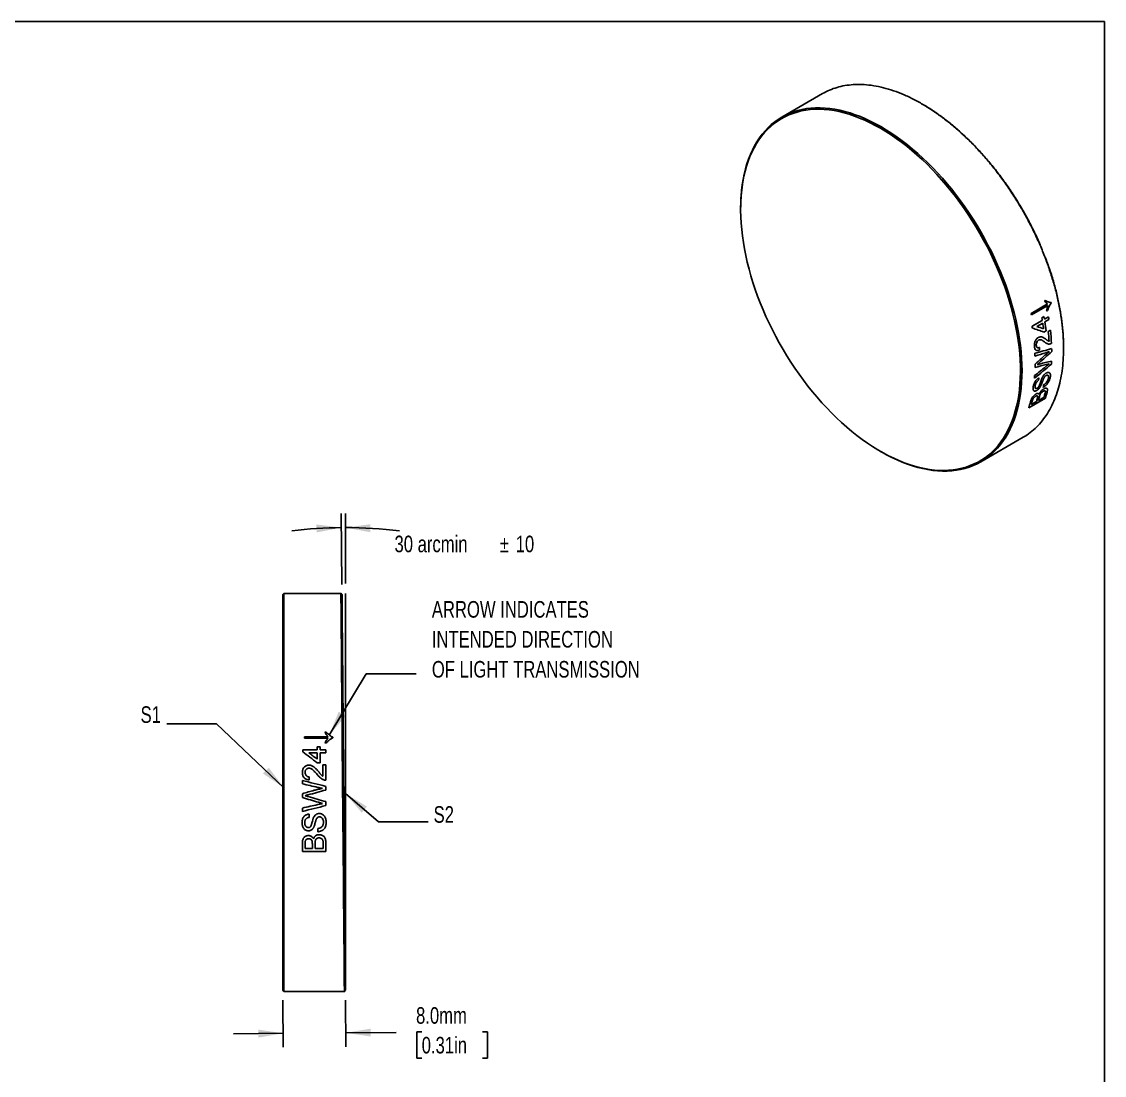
# Model space of a CAD drawing. Extents: x 2 to 278, y 1 to 215.
# Drawn here: x 139.8 to 278, y 80.1 to 214.6 of the extents above; entities that cross this region are included whole.
import ezdxf

# ---------------------------------------------------------------- set-up
doc = ezdxf.new("R2010")
doc.units = 0
doc.linetypes.add('SLD-SOLID', pattern=[0])
doc.layers.get('0').update_dxf_attribs({"linetype": 'CONTINUOUS'})
doc.layers.add('ARROW', color=7, linetype='SLD-SOLID')
doc.styles.add('SLDTEXTSTYLE0', font='TXT', dxfattribs={"width": 0.75})
doc.dimstyles.new('SLDDIMSTYLE1', dxfattribs={"dimtxt": 2.116667, "dimasz": 3.175, "dimexe": 0, "dimexo": 0.0625, "dimgap": 0.529167, "dimtad": 0, "dimtih": 1, "dimtoh": 1, "dimdec": 4, "dimzin": 12, "dimtxsty": 'SLDTEXTSTYLE0', "dimsah": 1, "dimcen": 0.09, "dimazin": 3, "dimtfac": 1, "dimtdec": 0, "dimtofl": 0, "dimtmove": 0, "dimatfit": 3, "dimtolj": 1, "dimtzin": 12})
doc.dimstyles.new('SLDDIMSTYLE2', dxfattribs={"dimtxt": 2.116667, "dimasz": 3.175, "dimexe": 0, "dimexo": 0.0625, "dimgap": 0.529167, "dimtad": 0, "dimtih": 1, "dimtoh": 1, "dimdec": 1, "dimrnd": 1e-09, "dimzin": 4, "dimtxsty": 'SLDTEXTSTYLE0', "dimsah": 1, "dimcen": 0.09, "dimazin": 3, "dimtfac": 1, "dimtdec": 1, "dimtmove": 0, "dimatfit": 3, "dimtolj": 1, "dimtzin": 12})
doc.dimstyles.new('SLDDIMSTYLE3', dxfattribs={"dimtxt": 0.18, "dimasz": 3.175, "dimexe": 0, "dimexo": 0.0625, "dimgap": 0, "dimtad": 0, "dimtih": 1, "dimtoh": 1, "dimdec": 0, "dimrnd": 1e-09, "dimzin": 0, "dimtxsty": 'STANDARD', "dimsah": 1, "dimcen": 0.09, "dimazin": 3, "dimtfac": 3.175, "dimtdec": 0, "dimtofl": 0, "dimtmove": 0, "dimatfit": 3, "dimtolj": 1, "dimtzin": 0})

# ---------------------------------------------------------------- blocks, each defined once
blk = doc.blocks.new('_D_1')
at = {"layer": 'ARROW'}
for p, q in [((180.67, 142.79), (180.59, 151.84)), ((181.12, 142.93), (181.12, 151.84))]:
    blk.add_line(p, q, dxfattribs=at)
for start, end in [(90.5, 96.6519), (83.2861, 90)]:
    blk.add_arc((181.12, 91), 59.06, start, end, dxfattribs=at)
for points in [[(180.6, 150.06), (177.41, 150.46), (177.45, 149.44)], [(181.12, 150.06), (184.28, 149.47), (184.31, 150.49)]]:
    blk.add_solid(points, dxfattribs=at)
at = {"layer": 'ARROW', "char_height": 2.117, "attachment_point": 1, "style": 'SLDTEXTSTYLE0'}
for s, insert in [('30 arcmin', (187.38, 149.03)), ('%%p', (200.83, 149.03)), ('10', (202.85, 149.03))]:
    blk.add_mtext(s, dxfattribs=dict(at, insert=insert))
blk = doc.blocks.new('_D_2')
at = {"layer": 'ARROW'}
for p, q in [((173.13, 89.73), (173.18, 83.72)), ((181.13, 89.73), (181.18, 83.79)), ((173.17, 85.5), (166.82, 85.44)), ((181.17, 85.57), (187.58, 85.62)), ((190.85, 85.69), (190.21, 85.69)), ((190.21, 85.69), (190.21, 82.32)), ((198.61, 85.69), (199.25, 85.69)), ((199.25, 85.69), (199.25, 82.32)), ((190.21, 82.32), (190.85, 82.32)), ((199.25, 82.32), (198.61, 82.32))]:
    blk.add_line(p, q, dxfattribs=at)
for points in [[(173.17, 85.5), (169.99, 85.98), (170, 84.96)], [(181.17, 85.57), (184.35, 85.09), (184.34, 86.1)]]:
    blk.add_solid(points, dxfattribs=at)
at = {"layer": 'ARROW', "char_height": 2.117, "attachment_point": 1, "style": 'SLDTEXTSTYLE0'}
for s, insert in [('8.0mm', (190.13, 88.84)), ('0.31in', (190.85, 85.05))]:
    blk.add_mtext(s, dxfattribs=dict(at, insert=insert))
blk = doc.blocks.new('SW_NOTE_5')
at = {"layer": 'ARROW', "color": 0, "char_height": 2.1167, "attachment_point": 1, "style": 'SLDTEXTSTYLE0'}
for s, insert in [('ARROW INDICATES', (2.02, 9.3)), ('INTENDED DIRECTION', (2.02, 5.48)), ('OF LIGHT TRANSMISSION', (2.02, 1.65))]:
    blk.add_mtext(s, dxfattribs=dict(at, insert=insert))

msp = doc.modelspace()

# ---------------------------------------------------------------- linework, layer by layer
at = {"color": 7, "linetype": 'SLD-SOLID'}
for p, q in [((1.57935, 214.64538), (277.98921, 214.64538)), ((277.98921, 0.90316), (277.98921, 214.64538)), ((242.01303, 205.45724), (236.82289, 202.46103)), ((254.769, 204.11382), (254.66902, 204.17156)), ((231.56134, 190.83178), (231.56134, 190.71632)), ((268.63446, 177.38785), (270.74856, 178.60829)), ((270.78852, 178.42438), (268.67443, 177.20394)), ((270.33678, 179.00931), (270.44727, 179.07309)), ((270.00602, 176.84919), (270.27798, 177.00619)), ((270.33822, 176.66517), (270.85495, 176.96347)), ((270.73294, 177.76504), (270.62373, 177.702)), ((268.76083, 175.75456), (270.06626, 176.50817)), ((270.12247, 176.16844), (269.35842, 175.72737)), ((270.91117, 176.62375), (270.39444, 176.32545)), ((270.55532, 175.18119), (270.28335, 175.02419)), ((270.82737, 175.08917), (271.09934, 175.24618)), ((272.78222, 173.33087), (272.78048, 173.44633)), ((270.45815, 166.5814), (268.33683, 165.35678)), ((268.66822, 165.77874), (269.32093, 166.15554)), ((269.5657, 166.29684), (270.3, 166.72075)), ((262.22082, 158.46575), (267.63266, 161.58994)), ((249.41895, 159.78268), (249.51894, 159.72494)), ((173.26179, 141.66116), (173.12036, 141.51974)), ((173.12036, 91.00258), (173.12036, 141.51974)), ((180.53685, 141.66116), (173.26179, 141.66116)), ((173.26179, 90.86116), (173.26179, 141.66116)), ((175.90462, 123.36466), (178.8944, 123.36466)), ((175.90462, 123.16768), (175.90462, 123.36466)), ((178.8944, 123.16768), (175.90462, 123.16768)), ((178.49476, 123.96423), (178.65101, 123.96423)), ((179.49056, 123.21452), (179.49056, 123.30464)), ((175.65883, 121.6995), (177.50498, 121.6995)), ((175.65883, 121.43621), (175.65883, 121.6995)), ((177.50498, 122.07456), (177.88959, 122.07456)), ((177.50498, 121.6995), (177.50498, 122.07456)), ((177.88959, 121.6995), (177.88959, 122.07456)), ((177.88959, 121.6995), (178.62036, 121.6995)), ((178.65282, 122.56246), (178.49837, 122.56246)), ((178.62036, 121.32319), (178.62036, 121.6995)), ((177.50498, 121.32319), (176.42445, 121.32319)), ((177.50498, 120.50439), (177.50498, 121.32319)), ((177.88959, 120.03559), (177.88959, 121.32319)), ((178.62036, 121.32319), (177.88959, 121.32319)), ((177.88959, 120.03559), (177.50498, 120.03559)), ((178.23575, 119.76914), (178.62036, 119.76914)), ((178.23575, 118.31061), (178.23575, 119.76914)), ((178.62036, 117.81788), (178.62036, 119.76914)), ((175.62036, 117.34317), (175.62036, 117.77949)), ((175.62036, 115.58516), (175.62036, 116.0941)), ((178.62036, 116.55923), (178.62036, 117.02427)), ((178.62036, 114.5755), (178.62036, 115.0753)), ((175.62036, 113.82262), (175.62036, 114.25784)), ((176.46652, 113.05817), (176.46652, 113.4783)), ((177.5819, 111.23683), (177.5819, 111.65222)), ((175.62036, 108.70426), (175.62036, 109.78363)), ((175.96652, 109.10921), (175.96652, 109.65936)), ((176.88959, 109.10921), (176.88959, 109.70464)), ((177.23575, 109.10921), (177.23575, 109.74587)), ((178.27421, 109.10921), (178.27421, 109.79293)), ((178.62036, 108.70426), (178.62036, 109.78654)), ((178.62036, 108.70426), (175.62036, 108.70426)), ((175.96652, 109.10921), (176.88959, 109.10921)), ((177.23575, 109.10921), (178.27421, 109.10921)), ((173.12036, 91.00258), (173.26179, 90.86116)), ((173.26179, 90.86116), (181.0302, 90.86116))]:
    msp.add_line(p, q, dxfattribs=at)
at = {"color": 7, "linetype": 'SLD-SOLID', "flags": 128}
for points in [[(249.52186, 201.20353), (248.85029, 201.57671), (248.17966, 201.92037), (247.51092, 202.23401), (246.84498, 202.51721), (246.18279, 202.76956), (245.52527, 202.99071), (244.87333, 203.18036), (244.2279, 203.33824), (243.58987, 203.46412), (242.96014, 203.55784), (242.33959, 203.61925), (241.72908, 203.64828), (241.12947, 203.64489), (240.5416, 203.60907), (239.96629, 203.54088), (239.40434, 203.44042), (238.85654, 203.30782), (238.32366, 203.14327), (237.80644, 202.947), (237.3056, 202.71928), (236.82186, 202.46044), (236.35587, 202.17083), (235.9083, 201.85086), (235.47976, 201.50099), (235.07087, 201.12168), (234.68218, 200.71349), (234.31426, 200.27697), (233.9676, 199.81274), (233.64269, 199.32146), (233.33999, 198.80379), (233.05993, 198.26048), (232.80289, 197.69227), (232.56923, 197.09997), (232.35928, 196.4844), (232.17333, 195.84642), (232.01165, 195.18693), (231.87446, 194.50685), (231.76195, 193.80713), (231.67428, 193.08874), (231.61156, 192.3527), (231.5739, 191.60002), (231.56134, 190.83178)], [(249.42186, 201.03033), (248.75003, 201.40356), (248.07916, 201.74708), (247.41019, 202.0604), (246.74406, 202.34306), (246.08173, 202.59467), (245.42412, 202.81488), (244.77218, 203.00337), (244.12681, 203.15987), (243.48894, 203.28417), (242.85946, 203.37609), (242.23927, 203.43549), (241.62925, 203.4623), (241.03026, 203.45647), (240.44315, 203.41802), (239.86874, 203.347), (239.30786, 203.24351), (238.76129, 203.10769), (238.22981, 202.93974), (237.71417, 202.73989), (237.2151, 202.50843), (236.73331, 202.24569), (236.26948, 201.95204), (235.82426, 201.62789), (235.39829, 201.27371), (234.99217, 200.88998), (234.60647, 200.47727), (234.24175, 200.03614), (233.8985, 199.56723), (233.57723, 199.0712), (233.27839, 198.54875), (233.00239, 198.00062), (232.74964, 197.42758), (232.52048, 196.83046), (232.31525, 196.21008), (232.13422, 195.56734), (231.97767, 194.90314), (231.8458, 194.21842), (231.73882, 193.51414), (231.65686, 192.79132), (231.60004, 192.05096), (231.56845, 191.29412), (231.56213, 190.52187), (231.58109, 189.7353), (231.6253, 188.93553), (231.6947, 188.12368), (231.78919, 187.30091), (231.90864, 186.46838), (232.05287, 185.62727), (232.22169, 184.77876), (232.41485, 183.92407), (232.63209, 183.0644), (232.87309, 182.20097), (233.13751, 181.33499), (233.42498, 180.4677), (233.73509, 179.60032), (234.06741, 178.73408), (234.42146, 177.87021), (234.79674, 177.00992), (235.19272, 176.15444), (235.60883, 175.30498), (236.0445, 174.46274), (236.49911, 173.62891), (236.972, 172.80467), (237.46252, 171.99119), (237.96996, 171.18962), (238.49361, 170.40109), (239.03273, 169.62673), (239.58656, 168.86762), (240.1543, 168.12484), (240.73517, 167.39944), (241.32832, 166.69245), (241.93294, 166.00488), (242.54815, 165.33768), (243.17309, 164.69181), (243.80688, 164.06819), (244.44861, 163.46768), (245.09738, 162.89115), (245.75228, 162.33941), (246.41236, 161.81324), (247.07671, 161.31339), (247.74438, 160.84056), (248.41442, 160.39542), (249.08588, 159.97861), (249.75783, 159.5907), (250.42929, 159.23226), (251.09933, 158.90379), (251.767, 158.60574), (252.43135, 158.33856), (253.09143, 158.10261), (253.74633, 157.89822), (254.3951, 157.7257), (255.03683, 157.58527), (255.67062, 157.47714), (256.29556, 157.40147), (256.91077, 157.35836), (257.51539, 157.34786), (258.10854, 157.37001), (258.68941, 157.42475), (259.25715, 157.51203), (259.81098, 157.6317), (260.3501, 157.78362), (260.87375, 157.96755), (261.38119, 158.18323), (261.87171, 158.43038), (262.3446, 158.70862), (262.79921, 159.01758), (263.23488, 159.35681), (263.651, 159.72583), (264.04698, 160.12412), (264.42225, 160.55111), (264.7763, 161.00621), (265.10862, 161.48877), (265.41873, 161.9981), (265.7062, 162.53348), (265.97062, 163.09416), (266.21162, 163.67935), (266.42886, 164.28821), (266.62202, 164.91988), (266.79084, 165.57346), (266.93507, 166.24805), (267.05452, 166.94267), (267.14901, 167.65634), (267.21841, 168.38806), (267.26262, 169.13679), (267.28158, 169.90147), (267.27526, 170.68102), (267.24367, 171.47433), (267.18685, 172.28029), (267.10489, 173.09774), (266.99791, 173.92554), (266.86604, 174.76251), (266.70949, 175.60747), (266.52847, 176.45921), (266.32323, 177.31655), (266.09407, 178.17825), (265.84132, 179.04311), (265.56532, 179.9099), (265.26648, 180.77739), (264.94521, 181.64435), (264.60196, 182.50956), (264.23724, 183.37179), (263.85154, 184.22982), (263.44542, 185.08245), (263.01945, 185.92845), (262.57423, 186.76663), (262.1104, 187.59581), (261.62861, 188.41482), (261.12954, 189.22249), (260.6139, 190.01767), (260.08242, 190.79926), (259.53585, 191.56613), (258.97497, 192.31721), (258.40056, 193.05143), (257.81345, 193.76775), (257.21446, 194.46515), (256.60444, 195.14266), (255.98425, 195.79931), (255.35478, 196.43417), (254.7169, 197.04634), (254.07154, 197.63496), (253.41959, 198.1992), (252.76198, 198.73824), (252.09965, 199.25135), (251.43352, 199.73777), (250.76455, 200.19684), (250.09368, 200.62789), (249.42186, 201.03033)], [(249.51894, 159.72494), (249.52186, 159.72326), (250.19342, 159.35007), (250.86405, 159.00642), (251.53279, 158.69278), (252.19873, 158.40958), (252.86092, 158.15723), (253.51845, 157.93607), (254.17038, 157.74642), (254.81581, 157.58855), (255.45384, 157.46266), (256.08357, 157.36895), (256.70412, 157.30753), (257.31463, 157.2785), (257.91424, 157.2819), (258.50211, 157.31772), (259.07742, 157.38591), (259.63937, 157.48637), (260.18717, 157.61897), (260.72005, 157.78352), (261.23727, 157.97979), (261.73811, 158.20751), (262.22186, 158.46635), (262.68784, 158.75596), (263.13542, 159.07592), (263.56395, 159.4258), (263.97284, 159.8051), (264.36153, 160.2133), (264.72946, 160.64981), (265.07612, 161.11404), (265.40102, 161.60533), (265.70372, 162.123), (265.98378, 162.66631), (266.24082, 163.23452), (266.47448, 163.82682), (266.68443, 164.44239), (266.87038, 165.08036), (267.03206, 165.73985), (267.16925, 166.41994), (267.28176, 167.11966), (267.36944, 167.83805), (267.43215, 168.57409), (267.46981, 169.32676), (267.48237, 170.09501), (267.46981, 170.87776), (267.43215, 171.67391), (267.36944, 172.48236), (267.28176, 173.30197), (267.16925, 174.1316), (267.03206, 174.97008), (266.87038, 175.81625), (266.68443, 176.66891), (266.47448, 177.52688), (266.24082, 178.38896), (265.98378, 179.25394), (265.70372, 180.12061), (265.40102, 180.98776), (265.07612, 181.85418), (264.72946, 182.71865), (264.36153, 183.57997), (263.97284, 184.43693), (263.56395, 185.28833), (263.13542, 186.13298), (262.68784, 186.96971), (262.22186, 187.79733), (261.73811, 188.6147), (261.23727, 189.42066), (260.72005, 190.2141), (260.18717, 190.99391), (259.63937, 191.75898), (259.07742, 192.50826), (258.50211, 193.24069), (257.91424, 193.95525), (257.31463, 194.65094), (256.70412, 195.32679), (256.08357, 195.98185), (255.45384, 196.6152), (254.81581, 197.22597), (254.17038, 197.81329), (253.51845, 198.37635), (252.86092, 198.91435), (252.19873, 199.42655), (251.53279, 199.91223), (250.86405, 200.37071), (250.19342, 200.80134), (249.52186, 201.20353), (249.52186, 201.20353)], [(180.67827, 141.51974), (180.60756, 141.59045), (180.53685, 141.66116)], [(180.9802, 90.85872), (180.97976, 90.90929), (180.97844, 91.06018), (180.97626, 91.31018), (180.97322, 91.65805), (180.96934, 92.10257), (180.96463, 92.64251), (180.9591, 93.27646), (180.95333, 93.93772), (180.94691, 94.67286), (180.93988, 95.4792), (180.93224, 96.35405), (180.92403, 97.29474), (180.91527, 98.29856), (180.90512, 99.46207), (180.89438, 100.69202), (180.88312, 101.9832), (180.87136, 103.33039), (180.85916, 104.72837), (180.84656, 106.17192), (180.83361, 107.65564), (180.82148, 109.04581), (180.80914, 110.45985), (180.79663, 111.89302), (180.784, 113.34059), (180.77129, 114.79781), (180.75853, 116.25994), (180.74461, 117.85482), (180.73074, 119.44334), (180.71699, 121.01935), (180.7034, 122.57669), (180.69003, 124.10921), (180.67692, 125.61074), (180.66414, 127.07511), (180.65276, 128.37984), (180.64172, 129.64445), (180.63107, 130.86492), (180.62084, 132.03724), (180.61106, 133.15738), (180.60178, 134.22132), (180.59225, 135.31331), (180.58338, 136.32986), (180.5752, 137.2675), (180.56773, 138.12272), (180.56102, 138.89205), (180.55508, 139.572), (180.54996, 140.15919), (180.54599, 140.6142), (180.54272, 140.98859), (180.54017, 141.28142), (180.53833, 141.49176), (180.53722, 141.61865), (180.53685, 141.66116)], [(181.11913, 91.00258), (181.11869, 91.05287), (181.11738, 91.20292), (181.11521, 91.45151), (181.11219, 91.79742), (181.10834, 92.23945), (181.10365, 92.77636), (181.09815, 93.40675), (181.09241, 94.06429), (181.08603, 94.79531), (181.07903, 95.59712), (181.07144, 96.46706), (181.06328, 97.40246), (181.05457, 98.40065), (181.04447, 99.55762), (181.0338, 100.78067), (181.02259, 102.0646), (181.0109, 103.40422), (180.99877, 104.79435), (180.98624, 106.22979), (180.97337, 107.70518), (180.9613, 109.08754), (180.94903, 110.49364), (180.9366, 111.91877), (180.92404, 113.3582), (180.91139, 114.80724), (180.8987, 116.26116), (180.88486, 117.84709), (180.87108, 119.42669), (180.8574, 120.99385), (180.84389, 122.54244), (180.83059, 124.06635), (180.81756, 125.55946), (180.80485, 127.0156), (180.79353, 128.313), (180.78255, 129.57051), (180.77196, 130.78413), (180.76179, 131.94986), (180.75207, 133.06371), (180.74284, 134.12168), (180.73336, 135.20754), (180.72454, 136.21838), (180.7164, 137.15075), (180.70898, 138.00117), (180.7023, 138.76618), (180.6964, 139.44231), (180.69131, 140.0262), (180.68736, 140.47865), (180.68411, 140.85094), (180.68157, 141.14214), (180.67974, 141.35129), (180.67864, 141.47747), (180.67827, 141.51974)], [(180.9802, 90.85872), (181.04966, 90.93065), (181.11913, 91.00258)]]:
    msp.add_lwpolyline(points, dxfattribs=at)
at = {"color": 7, "linetype": 'SLD-SOLID'}
for centre, radius, start, end in [((237.89953, 171.52572), 34.06758, 12.1765087, 12.3213), ((235.35485, 170.06001), 34.07682, 12.1013562, 12.417798), ((238.68555, 171.24988), 32.11257, 9.7084435, 10.3263295), ((239.73766, 171.63976), 31.56941, 9.0835152, 9.7084683), ((237.56275, 170.41729), 31.65132, 9.2712972, 9.7080096), ((238.41358, 171.09287), 32.11257, 9.7084435, 10.3263295), ((239.80743, 171.31979), 30.70035, 7.7082075, 9.0870382), ((240.41834, 171.52743), 30.35766, 6.9127197, 9.0937076), ((243.04653, 171.94511), 27.95819, 3.8711836, 6.456897), ((243.67853, 172.13646), 27.59658, 2.9839152, 6.4701039), ((246.56772, 172.27605), 24.70376, 0.5808835, 1.4709268), ((243.34151, 171.0175), 25.8092, 2.0721366, 2.8840884), ((245.79403, 171.05403), 23.35609, 358.6640263, 359.6751302), ((249.31929, 172.23333), 21.95136, 356.5931504, 357.629525), ((248.25696, 170.93994), 20.89012, 354.986968, 355.9218425), ((249.86874, 171.18985), 19.87214, 353.2977813, 354.233738), ((252.92173, 171.31476), 17.58337, 349.0036506, 350.0191613), ((256.09578, 171.16718), 15.0767, 342.2921653, 345.2873376), ((253.97594, 169.94212), 15.07516, 342.2920634, 345.2794479), ((254.07433, 170.12352), 15.2269, 343.4210889, 344.9310108), ((254.70364, 170.50705), 15.25126, 343.4219248, 345.0539509), ((254.92706, 170.65448), 15.27346, 343.4227421, 345.1656868), ((255.63697, 171.08537), 15.29884, 343.42374, 345.2929615)]:
    msp.add_arc(centre, radius, start, end, dxfattribs=at)
for points, knots in [([(254.6661, 204.17324), (254.22733, 204.41578), (253.34977, 204.90085), (252.04164, 205.48344), (250.74833, 205.95678), (249.47677, 206.30825), (248.2338, 206.53825), (247.04948, 206.6413), (245.9277, 206.6255), (244.87012, 206.50069), (243.86096, 206.26483), (242.89992, 205.92876), (242.30842, 205.61448), (242.01291, 205.45747)], [0, 0, 0, 0, 0.093344597, 0.186689672, 0.280037141, 0.373383467, 0.466727694, 0.560073715, 0.648086712, 0.73610232, 0.82411868, 0.912132976, 1, 1, 1, 1]), ([(267.63365, 161.58815), (267.63386, 161.58826), (267.95235, 161.74717), (268.52897, 162.1699), (269.34947, 162.86623), (270.08445, 163.68687), (270.7401, 164.60962), (271.30996, 165.63472), (271.78141, 166.73526), (272.15797, 167.89907), (272.44463, 169.11409), (272.6477, 170.39747), (272.7661, 171.74322), (272.79937, 173.17366), (272.74016, 174.68623), (272.5835, 176.27557), (272.33199, 177.90358), (271.98703, 179.56159), (271.55012, 181.24089), (271.03251, 182.90042), (270.4432, 184.53058), (269.79128, 186.12365), (269.06836, 187.70437), (268.27775, 189.26526), (267.40552, 190.82971), (266.4507, 192.3875), (265.41491, 193.92778), (264.32256, 195.41246), (263.17952, 196.8337), (261.99165, 198.18369), (260.78823, 199.43005), (259.57825, 200.57155), (258.36963, 201.60986), (257.14421, 202.56045), (255.90767, 203.42779), (255.07996, 203.92476), (254.6661, 204.17324)], [0, 0, 0, 0, 0.000021244, 0.031130993, 0.062240975, 0.093351813, 0.124462311, 0.155572134, 0.186682561, 0.216015584, 0.245349452, 0.274683531, 0.304016869, 0.333350192, 0.364460487, 0.395570918, 0.426682096, 0.45779282, 0.488902749, 0.520013158, 0.549346052, 0.578679685, 0.608013428, 0.637346335, 0.666679139, 0.697788801, 0.728898523, 0.760008936, 0.791118854, 0.822227952, 0.853337524, 0.882669638, 0.912002517, 0.941335545, 0.970667791, 1, 1, 1, 1]), ([(269.80094, 186.14967), (269.79882, 186.15485), (269.58089, 186.68768), (269.08204, 187.73837), (268.30277, 189.29144), (267.43356, 190.84685), (266.48463, 192.39596), (265.45451, 193.92757), (264.36834, 195.40392), (263.2317, 196.81717), (262.05051, 198.15958), (260.85384, 199.39894), (259.65066, 200.53403), (258.44883, 201.56651), (257.23029, 202.51176), (256.0007, 203.37423), (255.17764, 203.86841), (254.7661, 204.11549)], [0, 0, 0, 0, 0.0006835403, 0.0702593442, 0.1398331638, 0.2094067353, 0.2831947755, 0.3569829582, 0.4307727748, 0.5045614135, 0.5783481052, 0.6521359183, 0.721707834, 0.7912815606, 0.8608556403, 0.9304278641, 1, 1, 1, 1]), ([(272.7755, 173.44889), (272.76353, 173.89703), (272.73801, 174.8525), (272.58137, 176.37534), (272.33312, 177.99312), (271.98991, 179.64214), (271.55437, 181.31185), (271.04412, 182.96237), (270.63893, 184.05303), (270.4423, 184.58233)], [0, 0, 0, 0, 0.129400657, 0.275895175, 0.422393212, 0.568889109, 0.715381257, 0.861875662, 1, 1, 1, 1]), ([(270.74856, 178.60829), (270.7291, 178.62021), (270.69019, 178.64404), (270.61674, 178.70182), (270.52912, 178.78266), (270.42992, 178.8908), (270.36783, 178.9698), (270.33678, 179.00931)], [0, 0, 0, 0, 0.125005036, 0.250014117, 0.499970893, 0.749974406, 1, 1, 1, 1]), ([(270.44727, 179.07309), (270.50501, 179.03731), (270.62047, 178.96575), (270.76961, 178.89121), (270.89248, 178.84357), (270.98733, 178.81816), (271.08386, 178.80048), (271.14956, 178.79718), (271.18241, 178.79552)], [0, 0, 0, 0, 0.250026688, 0.500000314, 0.625001757, 0.749999845, 0.874994982, 1, 1, 1, 1]), ([(270.62373, 177.702), (270.63369, 177.76276), (270.65361, 177.88428), (270.68208, 178.04581), (270.71546, 178.17448), (270.74947, 178.29361), (270.77334, 178.37352), (270.78852, 178.42438)], [0, 0, 0, 0, 0.2500182246, 0.4999820767, 0.6632315264, 0.7856940299, 1, 1, 1, 1]), ([(271.20068, 178.71139), (271.17199, 178.67244), (271.1146, 178.59453), (271.02672, 178.44365), (270.94404, 178.28359), (270.86809, 178.10855), (270.80008, 177.94268), (270.75591, 177.82582), (270.73294, 177.76504)], [0, 0, 0, 0, 0.142843861, 0.285684366, 0.49991881, 0.652789091, 0.819404042, 1, 1, 1, 1]), ([(269.05915, 173.19525), (269.0574, 173.22021), (269.05388, 173.27015), (269.05318, 173.37356), (269.06285, 173.5084), (269.09617, 173.67471), (269.15505, 173.83983), (269.23436, 173.99425), (269.33213, 174.13361), (269.42646, 174.22703), (269.50589, 174.28932), (269.54685, 174.314), (269.56733, 174.32634)], [0, 0, 0, 0, 0.062581537, 0.125149296, 0.250191255, 0.376845546, 0.500094732, 0.626424174, 0.74998962, 0.874873435, 0.937428089, 1, 1, 1, 1]), ([(269.56733, 174.32634), (269.59006, 174.33863), (269.63553, 174.36319), (269.72703, 174.3972), (269.88532, 174.42662), (270.09351, 174.38246), (270.2728, 174.28011), (270.40943, 174.18741), (270.47544, 174.13793), (270.50845, 174.11319)], [0, 0, 0, 0, 0.0625675661, 0.1251140026, 0.2501011478, 0.4995675077, 0.7496838682, 0.874840258, 1, 1, 1, 1]), ([(269.713, 172.72613), (269.69188, 172.71693), (269.64964, 172.69854), (269.56566, 172.66926), (269.45685, 172.64848), (269.34174, 172.66051), (269.21101, 172.72918), (269.12327, 172.86483), (269.08232, 173.02265), (269.06671, 173.11958), (269.06167, 173.17002), (269.05915, 173.19525)], [0, 0, 0, 0, 0.062665237, 0.125316615, 0.250504703, 0.393388012, 0.500636242, 0.749470695, 0.87468021, 0.937334701, 1, 1, 1, 1]), ([(269.60499, 173.99612), (269.59296, 173.98877), (269.56891, 173.97406), (269.52212, 173.93737), (269.44479, 173.85905), (269.37398, 173.73869), (269.32874, 173.61067), (269.30752, 173.51314), (269.30006, 173.41836), (269.30303, 173.35904), (269.30452, 173.32937)], [0, 0, 0, 0, 0.0626688719, 0.1253235933, 0.2503465934, 0.4992250359, 0.6243290408, 0.7494788951, 0.8747178277, 1, 1, 1, 1]), ([(269.30452, 173.32937), (269.30808, 173.29846), (269.3152, 173.23668), (269.34664, 173.12649), (269.40698, 173.04383), (269.49134, 173.00612), (269.56491, 173.00564), (269.64251, 173.02478), (269.69487, 173.05235), (269.72107, 173.06615)], [0, 0, 0, 0, 0.125301052, 0.250509848, 0.499343369, 0.624448872, 0.749545718, 0.874705741, 1, 1, 1, 1]), ([(270.40516, 173.73357), (270.35915, 173.76831), (270.24415, 173.85516), (270.09175, 173.95274), (269.9486, 174.02222), (269.84245, 174.05081), (269.7457, 174.04837), (269.6654, 174.02743), (269.62512, 174.00656), (269.60499, 173.99612)], [0, 0, 0, 0, 0.200107623, 0.500190959, 0.625228462, 0.750190218, 0.875039393, 0.937526827, 1, 1, 1, 1]), ([(271.04725, 173.49793), (271.01565, 173.49368), (270.95245, 173.48518), (270.83278, 173.49406), (270.70355, 173.52949), (270.58337, 173.59884), (270.48713, 173.66487), (270.43248, 173.71067), (270.40516, 173.73357)], [0, 0, 0, 0, 0.125020927, 0.250049374, 0.499820991, 0.699849996, 0.849922119, 1, 1, 1, 1]), ([(270.50845, 174.11319), (270.54299, 174.08605), (270.59135, 174.04805), (270.66012, 173.99418), (270.71505, 173.95167), (270.77126, 173.91151), (270.82512, 173.87629), (270.87948, 173.85117), (270.92045, 173.83884), (270.94093, 173.83267)], [0, 0, 0, 0, 0.250016862, 0.350026126, 0.500036976, 0.648943077, 0.750032019, 0.874998244, 1, 1, 1, 1]), ([(271.23769, 173.57302), (271.2217, 173.56374), (271.18971, 173.54517), (271.14168, 173.52421), (271.09387, 173.50689), (271.06279, 173.50092), (271.04725, 173.49793)], [0, 0, 0, 0, 0.250029756, 0.500013372, 0.749982686, 1, 1, 1, 1]), ([(270.21197, 171.88533), (270.27482, 171.94037), (270.40053, 172.05045), (270.59017, 172.21076), (270.78025, 172.36881), (270.90766, 172.47056), (270.97136, 172.52143)], [0, 0, 0, 0, 0.250001229, 0.500000247, 0.749999387, 1, 1, 1, 1]), ([(270.97136, 172.52143), (270.89812, 172.49876), (270.78826, 172.46475), (270.64149, 172.41819), (270.56814, 172.39529), (270.53146, 172.38384)], [0, 0, 0, 0, 0.499999876, 0.749999942, 1, 1, 1, 1]), ([(268.91155, 167.99143), (268.91989, 168.04171), (268.93656, 168.14224), (268.99525, 168.35712), (269.09303, 168.59726), (269.22795, 168.80594), (269.32363, 168.92257), (269.41218, 169.0172), (269.49874, 169.09439), (269.57966, 169.15409), (269.6201, 169.18022), (269.64033, 169.19329)], [0, 0, 0, 0, 0.125250104, 0.250447483, 0.499600648, 0.642311642, 0.713852349, 0.785389462, 0.892637636, 0.946307359, 1, 1, 1, 1]), ([(269.60508, 168.87059), (269.57631, 168.85009), (269.51879, 168.80908), (269.43368, 168.73067), (269.35425, 168.64041), (269.28639, 168.53927), (269.23455, 168.43538), (269.19864, 168.33394), (269.17295, 168.23656), (269.16307, 168.1757), (269.15813, 168.14527)], [0, 0, 0, 0, 0.125077052, 0.250090701, 0.377003749, 0.499851064, 0.624749584, 0.749774017, 0.874848918, 1, 1, 1, 1]), ([(269.60146, 168.04612), (269.60914, 168.05776), (269.62335, 168.07931), (269.64892, 168.12312), (269.68652, 168.19914), (269.73218, 168.3079), (269.78075, 168.43743), (269.8379, 168.60869), (269.89572, 168.78151), (269.95717, 168.95677), (269.99319, 169.04599), (270.0112, 169.0906)], [0, 0, 0, 0, 0.033741065, 0.062464507, 0.12494734, 0.249922526, 0.374932237, 0.499955382, 0.749986914, 0.875002454, 1, 1, 1, 1]), ([(270.23151, 169.06161), (270.2249, 169.04521), (270.20924, 169.00635), (270.18054, 168.92933), (270.1446, 168.82573), (270.10488, 168.71202), (270.05284, 168.5614), (270.00305, 168.42378), (269.95101, 168.29924), (269.91769, 168.22313), (269.89494, 168.17719), (269.88129, 168.14962)], [0, 0, 0, 0, 0.052750429, 0.1249942, 0.249999903, 0.392866122, 0.500019588, 0.750013182, 0.850016225, 0.910020616, 1, 1, 1, 1]), ([(270.0112, 169.0906), (270.02869, 169.12961), (270.05929, 169.19786), (270.13145, 169.33416), (270.21515, 169.46418), (270.31685, 169.584), (270.39836, 169.66361), (270.48267, 169.73206), (270.53893, 169.76664), (270.56706, 169.78394)], [0, 0, 0, 0, 0.143010341, 0.250265948, 0.499707988, 0.624782748, 0.749843553, 0.874920825, 1, 1, 1, 1]), ([(271.09792, 169.32182), (271.09352, 169.29266), (271.08474, 169.23435), (271.06473, 169.14384), (271.04103, 169.05201), (270.99928, 168.92439), (270.93083, 168.76244), (270.78022, 168.50208), (270.5723, 168.25883), (270.37767, 168.09358), (270.26549, 168.01251), (270.21001, 167.97803), (270.18226, 167.9608)], [0, 0, 0, 0, 0.062690784, 0.125374739, 0.188063018, 0.250738283, 0.379843311, 0.501013152, 0.749494133, 0.874649553, 0.93732391, 1, 1, 1, 1]), ([(270.54716, 169.46894), (270.53076, 169.45872), (270.49798, 169.4383), (270.43255, 169.38519), (270.35494, 169.29883), (270.29571, 169.19977), (270.25704, 169.12071), (270.24002, 169.08132), (270.23151, 169.06161)], [0, 0, 0, 0, 0.125281549, 0.2504017094, 0.4996939485, 0.7494089043, 0.8746796943, 1, 1, 1, 1]), ([(270.239, 168.26723), (270.27563, 168.29263), (270.33098, 168.331), (270.4041, 168.39051), (270.47699, 168.45453), (270.5646, 168.54442), (270.65709, 168.66794), (270.73075, 168.79633), (270.7894, 168.925), (270.83078, 169.05027), (270.84438, 169.12782), (270.85118, 169.16661)], [0, 0, 0, 0, 0.125116896, 0.189030821, 0.250267033, 0.377090792, 0.499883738, 0.624853926, 0.749867385, 0.874895935, 1, 1, 1, 1]), ([(270.85118, 169.16661), (270.85471, 169.19622), (270.86176, 169.25541), (270.85732, 169.3621), (270.82942, 169.45191), (270.76988, 169.50659), (270.70601, 169.51917), (270.64389, 169.51159), (270.5895, 169.49159), (270.56128, 169.47649), (270.54716, 169.46894)], [0, 0, 0, 0, 0.125234065, 0.250432742, 0.499852944, 0.624843681, 0.749803137, 0.874793552, 0.937374676, 1, 1, 1, 1]), ([(270.56706, 169.78394), (270.59012, 169.79633), (270.63621, 169.82111), (270.72569, 169.85567), (270.82975, 169.87219), (270.93693, 169.85453), (271.04634, 169.77856), (271.10152, 169.63778), (271.11405, 169.46633), (271.1033, 169.37), (271.09792, 169.32182)], [0, 0, 0, 0, 0.0626377064, 0.1252328576, 0.2502449673, 0.3754734208, 0.5002705549, 0.749579185, 0.8747558686, 1, 1, 1, 1]), ([(269.36491, 167.56292), (269.34315, 167.55108), (269.29966, 167.52742), (269.21635, 167.49375), (269.12134, 167.47553), (269.02562, 167.48821), (268.95458, 167.54449), (268.91578, 167.6321), (268.89781, 167.73982), (268.8952, 167.85558), (268.9061, 167.94614), (268.91155, 167.99143)], [0, 0, 0, 0, 0.062581292, 0.125118562, 0.250033997, 0.374893452, 0.499766599, 0.642535642, 0.749765946, 0.874854662, 1, 1, 1, 1]), ([(269.15813, 168.14527), (269.1546, 168.11838), (269.14754, 168.06462), (269.14431, 167.96536), (269.15699, 167.8766), (269.2067, 167.82831), (269.25837, 167.812), (269.31363, 167.81981), (269.36235, 167.83823), (269.38795, 167.85217), (269.40076, 167.85914)], [0, 0, 0, 0, 0.12527537, 0.250545901, 0.499889946, 0.62484653, 0.74988713, 0.87475718, 0.937375961, 1, 1, 1, 1]), ([(269.88129, 168.14962), (269.86583, 168.12061), (269.83492, 168.06259), (269.76522, 167.94731), (269.66073, 167.80689), (269.53888, 167.68663), (269.43895, 167.60796), (269.38959, 167.57793), (269.36491, 167.56292)], [0, 0, 0, 0, 0.125270399, 0.250479625, 0.500208112, 0.749634201, 0.874780546, 1, 1, 1, 1]), ([(269.40076, 167.85914), (269.41825, 167.8699), (269.45323, 167.89142), (269.50607, 167.93565), (269.55707, 167.98722), (269.58666, 168.02648), (269.60146, 168.04612)], [0, 0, 0, 0, 0.250196619, 0.500057136, 0.749872262, 1, 1, 1, 1]), ([(269.65633, 167.06737), (269.67179, 167.09993), (269.7027, 167.16504), (269.76014, 167.26556), (269.82762, 167.36584), (269.9291, 167.4952), (270.04584, 167.61211), (270.16506, 167.70503), (270.22374, 167.74084), (270.25308, 167.75875)], [0, 0, 0, 0, 0.125200577, 0.250354529, 0.375448017, 0.500535946, 0.749737117, 0.874833099, 1, 1, 1, 1]), ([(270.18279, 167.45749), (270.16546, 167.44705), (270.1308, 167.42618), (270.06018, 167.37531), (269.98049, 167.30384), (269.89943, 167.21205), (269.83413, 167.11839), (269.78317, 167.02085), (269.74587, 166.92464), (269.71543, 166.83223), (269.69945, 166.77348), (269.69147, 166.7441)], [0, 0, 0, 0, 0.071538407, 0.143027276, 0.285618048, 0.393527586, 0.499604806, 0.624492112, 0.749607907, 0.874791298, 1, 1, 1, 1]), ([(270.46969, 167.37219), (270.47014, 167.38986), (270.47104, 167.42517), (270.46185, 167.47013), (270.4409, 167.50434), (270.39285, 167.52681), (270.32498, 167.52181), (270.24609, 167.49218), (270.2039, 167.46906), (270.18279, 167.45749)], [0, 0, 0, 0, 0.1252091874, 0.2503702745, 0.3754443116, 0.5004441034, 0.7496801818, 0.874777746, 1, 1, 1, 1]), ([(270.25308, 167.75875), (270.27639, 167.77158), (270.323, 167.79723), (270.4127, 167.83595), (270.515, 167.85953), (270.62051, 167.85646), (270.71707, 167.78998), (270.73324, 167.6417), (270.71135, 167.47359), (270.68921, 167.38328), (270.67814, 167.33812)], [0, 0, 0, 0, 0.062666014, 0.125301434, 0.250381664, 0.375470595, 0.500339526, 0.749378666, 0.874674218, 1, 1, 1, 1]), ([(270.43457, 167.20135), (270.44058, 167.22482), (270.4511, 167.26589), (270.46403, 167.32374), (270.4678, 167.35605), (270.46969, 167.37219)], [0, 0, 0, 0, 0.400055132, 0.700113049, 1, 1, 1, 1]), ([(268.55628, 166.11145), (268.56875, 166.15611), (268.59178, 166.23864), (268.63972, 166.37086), (268.7007, 166.50627), (268.78583, 166.65031), (268.89302, 166.79271), (269.01456, 166.92278), (269.12236, 167.01859), (269.20837, 167.08186), (269.25064, 167.10761), (269.27178, 167.12048)], [0, 0, 0, 0, 0.13543949, 0.250258401, 0.375265813, 0.500159174, 0.621897403, 0.749957123, 0.874884606, 0.93742176, 1, 1, 1, 1]), ([(269.23076, 166.838), (269.2163, 166.82929), (269.18739, 166.81187), (269.1286, 166.77098), (269.0604, 166.71337), (268.99319, 166.64288), (268.94237, 166.57921), (268.89646, 166.50673), (268.85798, 166.42376), (268.82735, 166.33489), (268.80024, 166.24824), (268.78517, 166.19261), (268.77763, 166.1648)], [0, 0, 0, 0, 0.062577226, 0.1251218798, 0.2499730198, 0.3498773801, 0.4248322792, 0.4997937112, 0.624555107, 0.7496814357, 0.8748345517, 1, 1, 1, 1]), ([(269.47793, 166.80713), (269.4763, 166.81906), (269.47304, 166.84292), (269.45408, 166.87949), (269.40925, 166.9031), (269.34081, 166.89132), (269.27902, 166.86428), (269.24685, 166.84676), (269.23076, 166.838)], [0, 0, 0, 0, 0.125325927, 0.250528081, 0.499786007, 0.749385012, 0.8746453, 1, 1, 1, 1]), ([(269.27178, 167.12048), (269.2961, 167.13353), (269.34471, 167.1596), (269.43483, 167.19028), (269.53313, 167.19778), (269.60245, 167.16253), (269.63844, 167.11314), (269.65037, 167.08263), (269.65633, 167.06737)], [0, 0, 0, 0, 0.125211706, 0.250348363, 0.499941464, 0.74955233, 0.874740227, 1, 1, 1, 1]), ([(269.43893, 166.57361), (269.44943, 166.61483), (269.46516, 166.67666), (269.47599, 166.74501), (269.47897, 166.78193), (269.47827, 166.7988), (269.47793, 166.80713)], [0, 0, 0, 0, 0.500031168, 0.750060927, 0.876574092, 1, 1, 1, 1]), ([(178.8944, 123.36466), (178.87329, 123.38661), (178.83108, 123.43049), (178.75522, 123.52517), (178.66852, 123.64892), (178.5758, 123.80392), (178.52178, 123.91079), (178.49476, 123.96423)], [0, 0, 0, 0, 0.125005036, 0.250014117, 0.499970893, 0.749974406, 1, 1, 1, 1]), ([(178.49837, 122.56246), (178.52628, 122.61601), (178.5821, 122.72311), (178.65981, 122.86336), (178.73568, 122.96868), (178.81009, 123.06422), (178.86161, 123.12745), (178.8944, 123.16769)], [0, 0, 0, 0, 0.2500182246, 0.4999820767, 0.6632315264, 0.7856940299, 1, 1, 1, 1]), ([(178.65101, 123.96423), (178.71236, 123.8999), (178.83504, 123.77124), (179.00002, 123.62043), (179.1403, 123.50869), (179.25202, 123.43293), (179.36817, 123.36339), (179.44976, 123.32422), (179.49056, 123.30464)], [0, 0, 0, 0, 0.250026688, 0.500000314, 0.625001757, 0.749999845, 0.874994982, 1, 1, 1, 1]), ([(179.49056, 123.21452), (179.44392, 123.19316), (179.35064, 123.15044), (179.19951, 123.05462), (179.05287, 122.94677), (178.91132, 122.82024), (178.78264, 122.69768), (178.69724, 122.60873), (178.65282, 122.56246)], [0, 0, 0, 0, 0.142843861, 0.285684366, 0.49991881, 0.652789091, 0.819404042, 1, 1, 1, 1]), ([(175.62036, 118.81453), (175.62083, 118.84341), (175.62175, 118.90115), (175.63298, 119.01607), (175.66253, 119.15851), (175.72869, 119.31958), (175.82974, 119.46239), (175.95718, 119.58016), (176.10746, 119.66971), (176.2466, 119.71168), (176.36138, 119.72937), (176.41945, 119.73049), (176.44849, 119.73105)], [0, 0, 0, 0, 0.062581537, 0.125149296, 0.250191255, 0.376845546, 0.500094732, 0.626424174, 0.74998962, 0.874873435, 0.937428089, 1, 1, 1, 1]), ([(176.45209, 119.34965), (176.43503, 119.34921), (176.40091, 119.34831), (176.33345, 119.33775), (176.21961, 119.30098), (176.10906, 119.21405), (176.03227, 119.10206), (175.99185, 119.00802), (175.97058, 118.90794), (175.96787, 118.84009), (175.96652, 118.80616)], [0, 0, 0, 0, 0.0626688719, 0.1253235933, 0.2503465934, 0.4992250359, 0.6243290408, 0.7494788951, 0.8747178277, 1, 1, 1, 1]), ([(176.44849, 119.73105), (176.48052, 119.73014), (176.54457, 119.72833), (176.67118, 119.70808), (176.88591, 119.64133), (177.15676, 119.46362), (177.38291, 119.23892), (177.55469, 119.05024), (177.63774, 118.95328), (177.67926, 118.9048)], [0, 0, 0, 0, 0.0625675661, 0.1251140026, 0.2501011478, 0.4995675077, 0.7496838682, 0.874840258, 1, 1, 1, 1]), ([(177.49837, 118.54773), (177.43968, 118.61642), (177.29299, 118.78814), (177.09916, 118.9937), (176.91558, 119.16114), (176.777, 119.25966), (176.64723, 119.31802), (176.53705, 119.34576), (176.48041, 119.34836), (176.45209, 119.34965)], [0, 0, 0, 0, 0.200107623, 0.500190959, 0.625228462, 0.750190218, 0.875039393, 0.937526827, 1, 1, 1, 1]), ([(177.67926, 118.9048), (177.72273, 118.85252), (177.78359, 118.77933), (177.87072, 118.67486), (177.94058, 118.59177), (178.01271, 118.51022), (178.08236, 118.43552), (178.15384, 118.37173), (178.20844, 118.33099), (178.23575, 118.31061)], [0, 0, 0, 0, 0.250016862, 0.350026126, 0.500036976, 0.648943077, 0.750032019, 0.874998244, 1, 1, 1, 1]), ([(176.46652, 117.85627), (176.43686, 117.85972), (176.37756, 117.86663), (176.26019, 117.88873), (176.10944, 117.93709), (175.95272, 118.02714), (175.77969, 118.19183), (175.67237, 118.40321), (175.6329, 118.607), (175.62215, 118.72543), (175.62096, 118.78483), (175.62036, 118.81453)], [0, 0, 0, 0, 0.062665237, 0.125316615, 0.250504703, 0.393388012, 0.500636242, 0.749470695, 0.87468021, 0.937334701, 1, 1, 1, 1]), ([(175.96652, 118.80616), (175.9679, 118.76945), (175.97068, 118.69604), (176.00165, 118.55236), (176.0754, 118.42004), (176.18664, 118.32228), (176.28678, 118.27359), (176.39423, 118.24445), (176.46805, 118.24143), (176.50498, 118.23992)], [0, 0, 0, 0, 0.125301052, 0.250509848, 0.499343369, 0.624448872, 0.749545718, 0.874705741, 1, 1, 1, 1]), ([(178.35354, 117.85807), (178.30987, 117.87418), (178.22253, 117.9064), (178.05922, 117.99596), (177.88528, 118.1219), (177.72747, 118.27966), (177.6027, 118.41722), (177.53315, 118.50423), (177.49837, 118.54773)], [0, 0, 0, 0, 0.125020927, 0.250049374, 0.499820991, 0.699849996, 0.849922119, 1, 1, 1, 1]), ([(178.62036, 117.81788), (178.59774, 117.81782), (178.5525, 117.81771), (178.48506, 117.82551), (178.41817, 117.83738), (178.37508, 117.85117), (178.35354, 117.85807)], [0, 0, 0, 0, 0.250029756, 0.500013372, 0.749982686, 1, 1, 1, 1]), ([(177.12337, 116.52258), (177.21251, 116.54529), (177.3908, 116.59072), (177.65986, 116.6521), (177.92964, 116.71032), (178.11047, 116.74419), (178.20089, 116.76113)], [0, 0, 0, 0, 0.250001229, 0.500000247, 0.749999387, 1, 1, 1, 1]), ([(178.20089, 116.76113), (178.0978, 116.78467), (177.94315, 116.81997), (177.73665, 116.86566), (177.63348, 116.8889), (177.5819, 116.90052)], [0, 0, 0, 0, 0.499999876, 0.749999942, 1, 1, 1, 1]), ([(175.5819, 112.37564), (175.58368, 112.44132), (175.58724, 112.57267), (175.63343, 112.83115), (175.73789, 113.08992), (175.90684, 113.27195), (176.03228, 113.35702), (176.15065, 113.41715), (176.26889, 113.45468), (176.38134, 113.47256), (176.43812, 113.47638), (176.46652, 113.4783)], [0, 0, 0, 0, 0.125250104, 0.250447483, 0.499600648, 0.642311642, 0.713852349, 0.785389462, 0.892637636, 0.946307359, 1, 1, 1, 1]), ([(177.04344, 113.03791), (177.06304, 113.07844), (177.09735, 113.14937), (177.18344, 113.28122), (177.28875, 113.39435), (177.42321, 113.47855), (177.5336, 113.5233), (177.64992, 113.55044), (177.72917, 113.55333), (177.7688, 113.55477)], [0, 0, 0, 0, 0.143010341, 0.250265948, 0.499707988, 0.624782748, 0.749843553, 0.874920825, 1, 1, 1, 1]), ([(177.7688, 113.55477), (177.80154, 113.55352), (177.86699, 113.55101), (177.99605, 113.52755), (178.14972, 113.46772), (178.31362, 113.35798), (178.49104, 113.16491), (178.59986, 112.9227), (178.65279, 112.66868), (178.65681, 112.53907), (178.65883, 112.47425)], [0, 0, 0, 0, 0.0626377064, 0.1252328576, 0.2502449673, 0.3754734208, 0.5002705549, 0.749579185, 0.8747558686, 1, 1, 1, 1]), ([(176.40342, 111.34998), (176.37243, 111.35108), (176.31049, 111.35329), (176.18835, 111.37527), (176.04307, 111.43105), (175.88792, 111.53403), (175.76007, 111.68055), (175.67561, 111.84487), (175.61998, 112.0197), (175.5876, 112.192), (175.5838, 112.31442), (175.5819, 112.37564)], [0, 0, 0, 0, 0.062581292, 0.125118562, 0.250033997, 0.374893452, 0.499766599, 0.642535642, 0.749765946, 0.874854662, 1, 1, 1, 1]), ([(176.46652, 113.05817), (176.42653, 113.0527), (176.34657, 113.04177), (176.23148, 113.00063), (176.12731, 112.9381), (176.04303, 112.85052), (175.98414, 112.74551), (175.94973, 112.6303), (175.93075, 112.51185), (175.92896, 112.43214), (175.92806, 112.39227)], [0, 0, 0, 0, 0.125077052, 0.250090701, 0.377003749, 0.499851064, 0.624749584, 0.749774017, 0.874848918, 1, 1, 1, 1]), ([(175.92806, 112.39227), (175.92866, 112.35624), (175.92987, 112.2842), (175.94818, 112.14205), (175.98978, 112.00071), (176.07986, 111.88666), (176.16504, 111.81805), (176.24962, 111.78211), (176.32111, 111.76764), (176.35755, 111.76637), (176.37577, 111.76574)], [0, 0, 0, 0, 0.12527537, 0.250545901, 0.499889946, 0.62484653, 0.74988713, 0.87475718, 0.937375961, 1, 1, 1, 1]), ([(176.6408, 111.87165), (176.64978, 111.88235), (176.66642, 111.90215), (176.69511, 111.94519), (176.7345, 112.0255), (176.77881, 112.14667), (176.82362, 112.29484), (176.87337, 112.49523), (176.92602, 112.69513), (176.98575, 112.89349), (177.02421, 112.98977), (177.04344, 113.03791)], [0, 0, 0, 0, 0.033741065, 0.062464507, 0.12494734, 0.249922526, 0.374932237, 0.499955382, 0.749986914, 0.875002454, 1, 1, 1, 1]), ([(177.38419, 112.81747), (177.3773, 112.7996), (177.36098, 112.75726), (177.33249, 112.67112), (177.29882, 112.5525), (177.26233, 112.42165), (177.21597, 112.24674), (177.1716, 112.08737), (177.12185, 111.94779), (177.0894, 111.86347), (177.06593, 111.81459), (177.05185, 111.78526)], [0, 0, 0, 0, 0.052750429, 0.1249942, 0.249999903, 0.392866122, 0.500019588, 0.750013182, 0.850016225, 0.910020616, 1, 1, 1, 1]), ([(177.78923, 113.1345), (177.76617, 113.13345), (177.72007, 113.13135), (177.6302, 113.10991), (177.52774, 113.05173), (177.45578, 112.96048), (177.41174, 112.88036), (177.39337, 112.83844), (177.38419, 112.81747)], [0, 0, 0, 0, 0.125281549, 0.2504017094, 0.4996939485, 0.7494089043, 0.8746796943, 1, 1, 1, 1]), ([(178.65883, 112.47425), (178.65846, 112.4358), (178.65774, 112.3589), (178.64761, 112.24404), (178.63264, 112.12978), (178.59906, 111.97755), (178.53392, 111.79595), (178.3685, 111.53601), (178.11111, 111.34845), (177.85208, 111.26746), (177.69846, 111.24245), (177.62076, 111.2387), (177.5819, 111.23683)], [0, 0, 0, 0, 0.062690784, 0.125374739, 0.188063018, 0.250738283, 0.379843311, 0.501013152, 0.749494133, 0.874649553, 0.93732391, 1, 1, 1, 1]), ([(177.5819, 111.65222), (177.63253, 111.6586), (177.70903, 111.66824), (177.80769, 111.69418), (177.90478, 111.72704), (178.01805, 111.78581), (178.13034, 111.8902), (178.21261, 112.01726), (178.27234, 112.15658), (178.30701, 112.30459), (178.31078, 112.40541), (178.31267, 112.45583)], [0, 0, 0, 0, 0.125116896, 0.189030821, 0.250267033, 0.377090792, 0.499883738, 0.624853926, 0.749867385, 0.874895935, 1, 1, 1, 1]), ([(178.31267, 112.45583), (178.3117, 112.49555), (178.30975, 112.57499), (178.28096, 112.73129), (178.22091, 112.88159), (178.1203, 113.00706), (178.02112, 113.07647), (177.92831, 113.11606), (177.84942, 113.13199), (177.8093, 113.13366), (177.78923, 113.1345)], [0, 0, 0, 0, 0.125234065, 0.250432742, 0.499852944, 0.624843681, 0.749803137, 0.874793552, 0.937374676, 1, 1, 1, 1]), ([(175.62036, 109.78363), (175.62175, 109.84575), (175.62432, 109.96054), (175.64902, 110.13167), (175.69538, 110.29426), (175.77946, 110.44678), (175.90126, 110.57518), (176.05158, 110.6701), (176.19218, 110.72308), (176.30903, 110.74454), (176.36834, 110.74665), (176.39801, 110.74771)], [0, 0, 0, 0, 0.13543949, 0.250258401, 0.375265813, 0.500159174, 0.621897403, 0.749957123, 0.874884606, 0.93742176, 1, 1, 1, 1]), ([(176.37577, 111.76574), (176.40034, 111.76673), (176.44944, 111.76871), (176.5205, 111.7892), (176.58673, 111.82219), (176.62277, 111.85516), (176.6408, 111.87165)], [0, 0, 0, 0, 0.250196619, 0.500057136, 0.749872262, 1, 1, 1, 1]), ([(176.39801, 110.74771), (176.43274, 110.74615), (176.50218, 110.74302), (176.63713, 110.70938), (176.79361, 110.6316), (176.91915, 110.51192), (176.99645, 110.3996), (177.02777, 110.33935), (177.04344, 110.30921)], [0, 0, 0, 0, 0.125211706, 0.250348363, 0.499941464, 0.74955233, 0.874740227, 1, 1, 1, 1]), ([(177.05185, 111.78526), (177.03539, 111.75525), (177.00248, 111.69524), (176.92474, 111.58252), (176.79998, 111.46142), (176.64247, 111.38547), (176.50744, 111.35348), (176.4381, 111.35115), (176.40342, 111.34998)], [0, 0, 0, 0, 0.125270399, 0.250479625, 0.500208112, 0.749634201, 0.874780546, 1, 1, 1, 1]), ([(177.04344, 110.30921), (177.05618, 110.34728), (177.08166, 110.4234), (177.13776, 110.53101), (177.21084, 110.62846), (177.32913, 110.74036), (177.47712, 110.81811), (177.63749, 110.85585), (177.71981, 110.85888), (177.76099, 110.8604)], [0, 0, 0, 0, 0.125200577, 0.250354529, 0.375448017, 0.500535946, 0.749737117, 0.874833099, 1, 1, 1, 1]), ([(177.76099, 110.8604), (177.79417, 110.85942), (177.86051, 110.85744), (177.99181, 110.837), (178.14868, 110.78136), (178.32032, 110.68058), (178.50097, 110.48682), (178.58421, 110.23343), (178.61699, 109.97929), (178.61924, 109.8508), (178.62036, 109.78654)], [0, 0, 0, 0, 0.062666014, 0.125301434, 0.250381664, 0.375470595, 0.500339526, 0.749378666, 0.874674218, 1, 1, 1, 1]), ([(176.43527, 110.33551), (176.41496, 110.33492), (176.37436, 110.33374), (176.29391, 110.32254), (176.20452, 110.29313), (176.12193, 110.24187), (176.06369, 110.18619), (176.01729, 110.11137), (175.98783, 110.012), (175.97458, 109.89476), (175.96698, 109.77707), (175.96667, 109.6986), (175.96652, 109.65936)], [0, 0, 0, 0, 0.062577226, 0.1251218798, 0.2499730198, 0.3498773801, 0.4248322792, 0.4997937112, 0.624555107, 0.7496814357, 0.8748345517, 1, 1, 1, 1]), ([(176.85414, 110.05364), (176.84655, 110.0747), (176.83137, 110.11678), (176.78538, 110.19414), (176.7024, 110.27434), (176.59485, 110.31906), (176.50412, 110.33297), (176.45822, 110.33466), (176.43527, 110.33551)], [0, 0, 0, 0, 0.125325927, 0.250528081, 0.499786007, 0.749385012, 0.8746453, 1, 1, 1, 1]), ([(176.88959, 109.70464), (176.8889, 109.76323), (176.88786, 109.85111), (176.87683, 109.95351), (176.86628, 110.01137), (176.85815, 110.03967), (176.85414, 110.05364)], [0, 0, 0, 0, 0.500031168, 0.750060927, 0.876574092, 1, 1, 1, 1]), ([(177.75498, 110.44777), (177.73063, 110.44707), (177.68194, 110.44569), (177.58587, 110.42951), (177.48282, 110.38868), (177.38548, 110.31627), (177.31507, 110.22581), (177.27031, 110.11509), (177.24837, 109.99282), (177.23704, 109.86946), (177.23618, 109.78707), (177.23575, 109.74587)], [0, 0, 0, 0, 0.071538407, 0.143027276, 0.285618048, 0.393527586, 0.499604806, 0.624492112, 0.749607907, 0.874791298, 1, 1, 1, 1]), ([(178.25979, 110.04141), (178.25327, 110.06988), (178.24023, 110.12681), (178.20705, 110.20854), (178.15916, 110.28351), (178.07173, 110.36447), (177.96276, 110.41931), (177.84519, 110.4448), (177.78506, 110.44678), (177.75498, 110.44777)], [0, 0, 0, 0, 0.1252091874, 0.2503702745, 0.3754443116, 0.5004441034, 0.7496801818, 0.874777746, 1, 1, 1, 1]), ([(178.27421, 109.79293), (178.27402, 109.82611), (178.27368, 109.88418), (178.27058, 109.96728), (178.26338, 110.0167), (178.25979, 110.04141)], [0, 0, 0, 0, 0.400055132, 0.700113049, 1, 1, 1, 1])]:
    msp.add_open_spline(points, degree=3, knots=knots, dxfattribs=at)
for points in [[(269.35842, 175.72737), (269.65223, 175.62965), (269.94289, 175.53301), (270.23037, 175.43758)], [(270.28335, 175.02419), (269.79837, 175.1848), (269.30408, 175.34915), (268.8006, 175.51661)], [(269.11802, 172.31611), (269.83578, 172.51276), (270.55089, 172.71076), (271.26335, 172.91019)], [(269.72107, 173.06615), (269.71906, 172.95247), (269.71638, 172.83913), (269.713, 172.72613)], [(270.53146, 172.38384), (270.06649, 172.23897), (269.60062, 172.0946), (269.13383, 171.9507)], [(269.14975, 170.9216), (269.50467, 171.24235), (269.85875, 171.5636), (270.21197, 171.88533)], [(271.27022, 172.5265), (270.73156, 172.04295), (270.19109, 171.56043), (269.64879, 171.07899)], [(271.23186, 170.92885), (270.51294, 170.32232), (269.79137, 169.71751), (269.06717, 169.11451)], [(269.09418, 169.45429), (269.56749, 169.8388), (270.03988, 170.22392), (270.51136, 170.60963)], [(270.57552, 170.87105), (270.0999, 170.74951), (269.62265, 170.629), (269.14377, 170.50948)], [(269.64879, 171.07899), (269.5672, 171.00654), (269.48556, 170.93411), (269.40388, 170.86171)], [(269.40388, 170.86171), (269.49608, 170.88454), (269.58821, 170.9074), (269.68028, 170.9303)], [(269.68028, 170.9303), (270.2061, 171.0608), (270.72996, 171.19248), (271.25187, 171.3254)], [(270.51136, 170.60963), (270.65655, 170.72838), (270.80165, 170.84719), (270.94666, 170.96605)], [(270.94666, 170.96605), (270.82306, 170.93431), (270.69935, 170.90265), (270.57552, 170.87105)], [(177.50498, 120.03559), (176.88959, 120.50469), (176.27421, 120.9718), (175.65883, 121.43621)], [(176.42445, 121.32319), (176.78463, 121.05112), (177.1448, 120.77814), (177.50498, 120.50439)], [(175.62036, 117.77949), (176.62036, 117.52793), (177.62036, 117.27616), (178.62036, 117.02427)], [(176.50498, 118.23992), (176.49216, 118.11211), (176.47934, 117.98422), (176.46652, 117.85627)], [(177.5819, 116.90052), (176.92806, 117.04811), (176.27421, 117.19566), (175.62036, 117.34317)], [(175.62036, 116.0941), (176.12137, 116.23692), (176.62237, 116.37976), (177.12337, 116.52258)], [(178.62036, 116.55923), (177.85614, 116.35031), (177.09192, 116.14136), (176.3277, 115.93245)], [(177.66784, 114.99306), (176.98535, 115.19033), (176.30286, 115.38771), (175.62036, 115.58516)], [(176.3277, 115.93245), (176.21271, 115.901), (176.09773, 115.86955), (175.98274, 115.83811)], [(175.98274, 115.83811), (176.11375, 115.80025), (176.24476, 115.7624), (176.37577, 115.72454)], [(176.37577, 115.72454), (177.12397, 115.50805), (177.87217, 115.29161), (178.62036, 115.0753)], [(177.59332, 114.70205), (177.79584, 114.74763), (177.99837, 114.79323), (178.20089, 114.83883)], [(178.20089, 114.83883), (178.02321, 114.89023), (177.84552, 114.94164), (177.66784, 114.99306)], [(175.62036, 114.25784), (176.27802, 114.40581), (176.93567, 114.55389), (177.59332, 114.70205)], [(178.62036, 114.5755), (177.62036, 114.32426), (176.62036, 114.07326), (175.62036, 113.82262)]]:
    msp.add_open_spline(points, degree=3, dxfattribs=at)
at = {"layer": 'ARROW'}
msp.add_line((181.11913, 91.00258), (181.11913, 141.66116), dxfattribs=at)
at = {"layer": 'ARROW', "flags": 128}
msp.add_lwpolyline([(191.6875, 112.5), (185.3375, 112.5), (181.11913, 116.12561)], dxfattribs=at)
at = {"layer": 'ARROW'}
msp.add_solid([(181.11913, 116.12561), (183.19586, 113.67085), (183.85811, 114.44136)], dxfattribs=at)

# ---------------------------------------------------------------- block references
msp.add_blockref('SW_NOTE_5', (190.125, 131.38107), dxfattribs=at)

# ---------------------------------------------------------------- texts
at = {"layer": 'ARROW', "char_height": 2.116667, "attachment_point": 1, "style": 'SLDTEXTSTYLE0'}
for s, insert in [('S1', (154.9629, 127.24522)), ('S2', (192.36914, 114.49749))]:
    msp.add_mtext(s, dxfattribs=dict(at, insert=insert))

# ---------------------------------------------------------------- dimensions: what is measured, and where the dimension line sits
at = {"layer": 'ARROW'}
dim = msp.add_angular_dim_2l(base=(184.57758, 149.96355), line1=((181.11913, 141.66116), (181.11913, 91.00258)), line2=((180.67827, 141.51974), (181.11913, 91.00258)), text='30 arcmin%%p10', dimstyle='SLDDIMSTYLE1', dxfattribs=at)
dim.commit()
dim.dimension.update_dxf_attribs({"geometry": '_D_1', "text_midpoint": (196.67949, 147.97829), "dimtype": 162})
dim = msp.add_linear_dim(base=(173.1684, 85.49839), p1=(181.11913, 91.00258), p2=(173.12036, 91.00258), angle=0.5, dimstyle='SLDDIMSTYLE2', dxfattribs=at)
dim.commit()
dim.dimension.update_dxf_attribs({"geometry": '_D_2', "text_midpoint": (194.73143, 85.68656), "dimtype": 160})

# ---------------------------------------------------------------- leaders
for points in [[(179.05736, 123.57552), (183.775, 131.38107), (190.125, 131.38107)], [(173.26179, 116.85456), (164.6625, 125), (158.3125, 125)]]:
    msp.add_leader(points, dimstyle='SLDDIMSTYLE3', dxfattribs=at)

doc.saveas('drawing.dxf')
